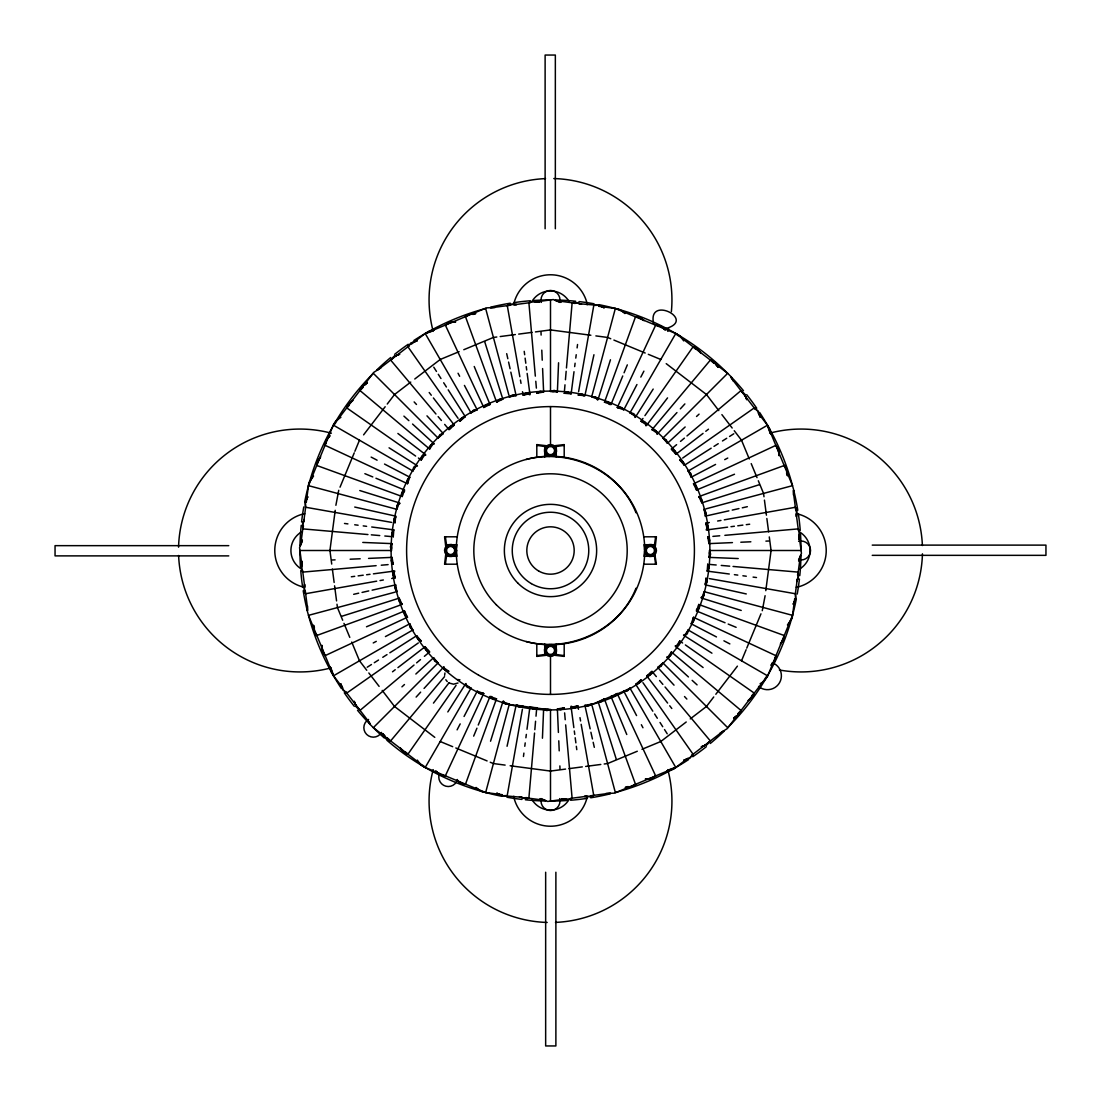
<?xml version="1.0" encoding="UTF-8"?>
<svg xmlns="http://www.w3.org/2000/svg" width="1101" height="1101" viewBox="0 0 1101 1101"><rect width="100%" height="100%" fill="white"/><g stroke="black" fill="none" stroke-linecap="round" stroke-linejoin="round"><path stroke-width="1.5" d="M360.055 390.635L362.257 385.942L367.335 382.611L365.257 384.91M740.945 710.365L738.743 715.058L733.665 718.389L735.743 716.09M542.435 738.22L543.619 708.989L549.124 709.457M551.876 391.543L557.381 392.011L558.565 362.78M416.673 635.704L417.761 639.089L421.132 640.961L416.673 635.704L389.823 652.81M425.124 646.7L426.197 650.085L429.583 651.971L425.124 646.7L397.943 667.619M415.848 674.032L433.56 657.71L434.647 661.095L438.019 662.981L373.335 727.665L369.743 724.114L367.817 720.013M685.152 426.968L667.44 443.29L666.353 439.905L662.981 438.019L727.665 373.335L731.257 376.886L733.183 380.987M675.876 454.3L674.803 450.915L671.417 449.029L675.876 454.3L703.057 433.381M684.327 465.296L683.239 461.911L679.867 460.039L684.327 465.296L711.177 448.19M391.543 549.124L392.011 543.619L362.78 542.435M393.814 529.87L392.19 533.035L393.25 536.751L393.814 529.87L371.711 526.994M395.631 516.121L395.053 523.003L393.993 519.273L395.631 516.121L354.728 507.052M705.369 584.879L705.947 577.997L707.007 581.727L705.369 584.879L746.272 593.948M707.186 571.13L707.75 564.249L708.81 567.965L707.186 571.13L729.289 574.006M738.22 558.565L708.989 557.381L709.457 551.876M534.549 733.06L528.865 798.266L523.801 798.376L519.548 796.794M534.838 729.688L535.568 721.251M536.008 716.187L536.6 709.443M564.4 391.557L564.992 384.813M565.432 379.749L566.162 371.312M566.451 367.94L572.135 302.734L577.199 302.624L581.452 304.206M313.386 625.85L313.868 631.245L316.634 635.538L400.516 604.986M787.614 475.15L787.132 469.755L784.366 465.462L700.484 496.014M523.457 756.497L523.897 753.084M524.778 746.285L525.218 742.886M525.893 737.794L526.333 734.395M526.994 729.289L529.87 707.186L536.751 707.75L533.035 708.81L529.87 707.186M571.13 393.814L567.965 392.19L564.249 393.25L571.13 393.814L574.006 371.711M574.667 366.605L575.107 363.206M575.782 358.114L576.222 354.715M577.103 347.916L577.543 344.503M300.601 545.518L303.229 525.562M303.67 522.232L305.638 507.272L305.197 502.111L307.853 496.675L305.417 502.166L305.445 507.217L391.667 522.397M306.298 502.276L308.831 482.857L313.551 476.1M335.213 510.327L329.928 550.5L331.718 564.07M335.888 505.29L338.736 490.289M444.639 675.298L444.942 673M765.112 595.71L762.264 610.711M765.787 590.673L771.072 550.5L769.282 536.93M794.702 598.724L792.169 618.143L787.449 624.9M797.33 578.768L795.362 593.728L795.803 598.889L793.147 604.325L795.583 598.834L795.555 593.783L709.333 578.603M797.771 575.438L800.399 555.482M445.382 564.194L446.497 556.28M654.503 544.72L655.618 536.806M307.537 605.963L307.151 610.477L308.486 615.349A250.546 250.546 0 0 0 341.434 688.593M793.463 495.037L793.849 490.523L792.514 485.651A250.546 250.546 0 0 0 759.566 412.407M359.779 490.537L399.181 502.84L396.855 509.336L308.486 485.651L333.686 424.16L336.011 420.843L340.883 417.307M412.792 470.994L413.467 469.329M688.208 630.006L687.533 631.671M741.221 610.463L701.819 598.16L704.145 591.664L792.514 615.349L767.314 676.84L763.241 681.822L760.117 683.693M445.864 553.39L444.584 564.194L456.654 564.194M655.136 547.61L656.416 536.806L644.346 536.806M391.474 547.293L391.488 550.5M709.526 553.707L709.512 550.5M522.397 709.333L507.217 795.555L502.111 795.803L496.675 793.147L502.166 795.583L522.232 797.33M578.603 391.667L593.783 305.445L598.889 305.197L604.325 307.853L598.834 305.417L578.768 303.67M330.121 435.748L326.089 440.262L325.001 445.272L407.466 483.697L408.072 480.545M770.879 665.252L774.911 660.738L775.999 655.728L693.534 617.303L692.928 620.455M454.3 425.124L449.029 429.583L450.915 426.197L454.3 425.124L433.381 397.943M465.296 416.673L460.039 421.132L461.911 417.761L465.296 416.673L448.19 389.823M635.704 684.327L640.961 679.867L639.089 683.239L635.704 684.327L652.81 711.177M646.7 675.876L651.971 671.417L650.085 674.803L646.7 675.876L667.619 703.057M507.052 746.272L516.121 705.369L523.003 705.947L519.273 707.007L516.121 705.369M584.879 395.631L581.727 393.993L577.997 395.053L584.879 395.631L593.948 354.728M303.477 525.865L302.789 528.879L367.94 534.549M797.523 575.135L798.211 572.121L733.06 566.451M301.674 542.972L302.362 539.958L299.555 547.706L302.142 567.125M799.326 558.028L798.638 561.042L801.445 553.294L798.858 533.875M402.36 494.748L402.209 496.565L404.494 490.028L375.964 478.247M698.64 606.252L698.791 604.435L696.506 610.972L725.036 622.753M407.934 346.787L411.265 342.824L417.018 340.925M460.025 421.215L462.131 418.71M640.975 679.785L638.869 682.29M693.066 754.213L689.735 758.176L683.982 760.075M490.537 741.221L502.84 701.819L509.336 704.145L485.651 792.514L480.765 791.234L476.1 787.449M624.9 313.551L620.235 309.766L615.349 308.486L591.664 396.855L598.16 399.181L610.463 359.779M399.181 598.16L399.346 601.71L402.126 604.408L399.181 598.16L341.654 616.312M366.495 626.772L404.494 610.972L404.659 614.523L407.439 617.221L325.112 655.645L322.483 651.31L321.919 645.31L322.565 651.297L325.112 655.645M385.419 636.571L409.806 623.799L409.971 627.336L412.751 630.033L333.52 675.78L330.974 671.417L330.176 666.958M715.581 464.429L691.194 477.201L691.029 473.664L688.249 470.967L767.48 425.22L770.026 429.583L770.824 434.042M734.505 474.228L696.506 490.028L696.341 486.477L693.561 483.779L775.888 445.355L778.517 449.69L779.081 455.69L778.435 449.703L775.833 445.368M701.819 502.84L701.654 499.29L698.874 496.592L701.819 502.84L759.346 484.688M409.806 477.201L407.466 483.697L407.411 479.83L409.806 477.201L384.524 464.058M691.194 623.799L693.534 617.303L693.589 621.17L691.194 623.799L716.476 636.942M495.932 700.429L465.475 784.229L460.548 783.017L456.86 780.389L462.668 783.884L465.517 784.173M605.068 400.571L635.525 316.771L640.452 317.983L644.14 320.611L638.332 317.116L635.483 316.827M390.635 360.055L394.117 356.352L399.773 354.274M449.043 429.638L451.245 427.284M651.957 671.362L649.755 673.716M710.365 740.945L706.883 744.648L701.227 746.726M473.678 736.129L476.939 728.201M478.247 725.036L490.028 696.506L496.51 698.832L492.642 698.901L490.028 696.506M610.972 404.494L608.358 402.099L604.49 402.168L610.972 404.494L622.753 375.964M624.061 372.799L627.322 364.871M340.03 487.179L354.247 452.855M354.894 451.286L359.476 440.221M635.993 588.251C619.478 630.35 569.258 652.989 526.113 641.525M741.523 660.779L746.106 649.714M746.753 648.145L760.97 613.821M394.433 571.983L394.819 571.075M706.181 529.925L706.567 529.017M304.248 519.562L302.706 523.815L302.734 528.865L302.624 523.801L304.206 519.548M796.752 581.438L798.294 577.185L798.266 572.135L798.376 577.199L796.794 581.452M430.147 447.226L429.638 449.043L359.917 390.483L362.422 386.107L367.28 382.556M670.853 653.774L671.362 651.957L741.083 710.517L738.578 714.893L733.72 718.444M395.259 518.323L395.878 517.112M705.122 583.888L705.741 582.677M434.042 330.176L429.583 330.974L425.22 333.52L470.967 412.751L473.664 409.971L477.201 409.806L464.429 385.419M445.368 325.167L449.703 322.565L455.69 321.946L449.69 322.483L445.355 325.112L483.779 407.439L486.477 404.659L490.028 404.494L474.228 366.495M655.645 775.888L651.297 778.435L645.31 779.054L651.31 778.517L655.632 775.833L617.221 693.561L614.523 696.341L610.972 696.506L626.772 734.505M666.958 770.824L673.551 769.227L675.78 767.48L630.033 688.249L627.336 691.029L623.799 691.194L636.571 715.581M457.094 729.853L460.19 723.908M464.058 716.476L477.201 691.194L483.697 693.534L445.272 775.999L440.262 774.911L435.748 770.879M665.252 330.121L660.738 326.089L655.728 325.001L617.303 407.466L623.799 409.806L636.942 384.524M640.81 377.092L643.906 371.147M421.834 458.305L421.215 460.025L418.408 458.016M679.166 642.695L679.785 640.975L682.592 642.984M417.307 760.117L420.843 764.989L425.22 767.48L470.967 688.249L465.296 684.327L447.818 711.934M653.182 389.066L635.704 416.673L630.033 412.751L675.78 333.52L680.157 336.011L683.693 340.883M465.517 316.827L469.755 313.868L475.811 313.524L472.866 314.473M496.565 402.209L497.913 400.888M604.435 698.791L603.087 700.112M635.483 784.173L631.245 787.132L625.189 787.476L628.134 786.527M392.011 557.381L391.24 560.849L393.236 564.166L392.011 557.381L368.56 558.4M373.418 573.841L393.814 571.13L393.057 574.598L395.039 577.915L391.708 578.507M395.631 584.879L394.874 588.347L396.855 591.664L395.631 584.879L372.124 590.164M705.369 516.121L706.126 512.653L704.145 509.336L705.369 516.121L728.876 510.836M727.582 527.159L707.186 529.87L707.943 526.402L705.961 523.085L709.292 522.493M708.989 543.619L709.76 540.151L707.764 536.834L708.989 543.619L732.44 542.6M380.987 367.817L373.776 372.358L333.52 425.22L412.751 470.967L416.673 465.296L389.066 447.818M425.124 454.3L421.188 459.957L422.137 456.213L425.124 454.3L397.888 433.45M433.56 443.29L429.638 448.96L430.574 445.203L433.56 443.29L412.558 424.05M667.44 657.71L671.362 652.04L670.426 655.797L667.44 657.71L688.442 676.95M675.876 646.7L679.812 641.043L678.863 644.787L675.876 646.7L703.112 667.55M711.934 653.182L684.327 635.704L688.249 630.033L767.48 675.78L727.224 728.642L720.013 733.183M456.075 685.359L407.879 754.254L403.434 751.804L400.558 748.322M642.984 418.408L641.043 421.188L646.7 425.124L667.55 397.888M644.925 415.641L693.121 346.746L697.566 349.196L700.442 352.678M483.779 407.494L485.169 406.324M617.221 693.506L615.831 694.676M363.591 434.854L385.171 406.737M387.249 404.039L394.53 394.53L410.756 382.088M547.059 447.364L546.385 448.245A4.748 4.748 0 0 0 549.275 455.208M433.45 703.112L449.084 682.689M553.941 653.636L554.615 652.755A4.748 4.748 0 0 0 551.725 645.792M713.751 696.961L706.47 706.47L690.244 718.912M715.829 694.263L737.409 666.146M470.994 412.792L472.412 411.691M630.006 688.208L628.588 689.309M403.737 492.119L404.604 491.074M696.396 609.926L697.263 608.881M444.543 676.633L390.483 741.083L385.942 738.743L382.611 733.665L384.91 735.743M361.1 389.479L363.179 387.194M516.121 395.631L509.336 396.855L512.653 394.874L516.121 395.631L510.836 372.124M584.879 705.369L591.664 704.145L588.347 706.126L584.879 705.369L590.164 728.876M737.821 713.806L739.9 711.521M416.123 697.084L420.651 692.144M424.05 688.442L443.29 667.44L448.96 671.362L445.203 670.426L443.29 667.44M716.09 365.257L718.389 367.335L715.058 362.257L710.517 359.917L652.04 429.638L657.71 433.56L676.95 412.558M680.349 408.856L684.877 403.916M348.879 405.65L346.787 407.934L415.641 456.075M752.121 695.35L754.213 693.066L685.359 644.925M333.52 425.22L335.626 422.963M765.374 678.037L767.48 675.78M528.879 302.789L533.751 301.027L539.696 302.197L533.751 301.261L528.879 302.596L535.334 376.129M536.779 393.305L537.742 392.713M564.221 707.695L563.258 708.287M572.121 798.211L567.249 799.973L561.304 798.803L567.249 799.739L572.121 798.404L565.666 724.871M401.934 686.859L404.466 684.519M696.534 416.481L699.066 414.141M392.011 543.619L390.373 546.784L391.433 550.5L299.954 550.5A250.546 250.546 0 0 0 300.504 567.235M708.989 557.381L710.627 554.216L709.567 550.5L801.046 550.5A250.546 250.546 0 0 0 800.496 533.765M426.968 415.848L443.29 433.56L438.019 438.019L373.335 373.335A250.546 250.546 0 0 0 304.688 501.96M674.032 685.152L657.71 667.44L662.981 662.981L727.665 727.665A250.546 250.546 0 0 0 796.312 599.04M414.017 665.045L359.999 710.406L356.352 706.883L354.274 701.227M416.605 662.871L420.499 659.595M424.394 656.334L428.289 653.058M672.711 447.942L676.606 444.666M680.501 441.405L684.395 438.129M686.983 435.955L741.001 390.594L744.648 394.117L746.726 399.773M329.557 436.12L326.281 440.386L325.167 445.368M399.374 503.886L400.117 503.281M700.883 597.719L701.626 597.114M771.443 664.88L774.719 660.614L775.833 655.632M507.272 305.638L512.144 304.165L516.658 304.592L509.859 304.468L507.272 305.569L519.837 376.693M523.058 395.108L526.154 394.172M577.942 705.892L574.846 706.828M593.728 795.362L591.141 796.587L584.342 796.408L591.141 796.532L593.728 795.431L581.163 724.307M377.326 370.266L409.255 345.769M411.444 344.09L425.22 333.52L486.518 307.853L495.037 307.537M414.774 379.005L440.221 359.476L459.103 351.659M392.506 671.803L395.231 669.711M705.769 431.289L708.493 429.197M686.226 721.995L660.779 741.523L641.979 749.299M605.963 793.463L614.482 793.147L675.78 767.48L687.753 758.3M691.745 755.231L723.674 730.734M352.705 400.571L349.196 403.434L346.746 407.879L347.792 405.264L352.678 400.558M509.35 396.91L510.988 396.209M591.65 704.09L590.012 704.791M748.295 700.429L751.804 697.566L754.254 693.121L753.208 695.736L748.322 700.442M440.317 435.79L438.06 438.06L439.905 434.647L443.29 433.56M660.683 665.21L662.94 662.94L661.095 666.353L657.71 667.44M418.325 642.943L346.609 693.176L342.824 689.735L340.925 683.982M682.675 458.057L754.391 407.824L758.176 411.265L760.075 417.018M367.211 667.22L371.45 664.522M374.285 662.719L378.524 660.022M382.763 657.311L387.001 654.613M713.998 446.387L718.237 443.689M722.476 440.978L726.715 438.281M729.55 436.478L733.789 433.78M373.239 642.956L376.281 641.36M724.719 459.64L727.761 458.044M404.494 490.028L402.099 492.642L402.168 496.51M399.181 502.84L396.787 505.469L396.842 508.662M701.819 598.16L704.213 595.531L704.158 592.338M696.506 610.972L698.901 608.358L698.832 604.49M470.967 412.751L477.201 409.806M483.779 407.439L490.028 404.494M502.84 399.181L496.592 402.126L499.29 399.346L502.84 399.181L484.688 341.654M598.16 701.819L604.408 698.874L601.71 701.654L598.16 701.819L616.312 759.346M610.972 696.506L617.221 693.561M623.799 691.194L630.033 688.249M416.577 466.356L417.472 465.971M683.528 635.029L684.423 634.644M564.221 393.305L566.01 392.974M536.779 707.695L534.99 708.026M463.782 349.719L493.413 337.443L496.799 337.002M457.988 683.005L453.543 684.203L449.084 683.005M591.76 704.475L597.912 701.915M602.109 700.181L611.743 696.19M615.418 694.676L624.281 691.001M637.3 751.24L607.587 763.557L604.201 763.998M424.958 455.332L425.867 454.974M675.133 646.026L676.042 645.668M550.5 391.488L553.707 391.474M550.5 709.512L547.293 709.526M433.299 444.267L434.262 443.951M666.738 657.049L667.701 656.733M425.22 333.52L431.124 331.704M669.876 769.296L675.78 767.48M395.204 592.104L308.486 615.349L333.52 675.78L342.7 687.753M705.796 508.896L792.514 485.651L767.48 425.22L758.3 413.247M655.632 325.167L660.614 326.281L664.88 329.557M620.455 408.072L617.221 407.494L621.17 407.411L623.799 409.806M480.545 692.928L483.779 693.506L479.83 693.589L477.201 691.194M445.368 775.833L440.386 774.719L436.12 771.443M499.262 400.324L500.749 399.98M600.251 701.02L601.738 700.676M353.669 594.306L358.706 593.178M362.064 592.421L368.766 590.907M732.234 510.093L738.936 508.579M742.294 507.822L747.331 506.694M416.673 465.296L413.687 467.209L412.751 470.967M684.327 635.704L687.313 633.791L688.249 630.033M524.434 394.805L529.87 393.814L527.159 373.418M543.619 392.011L536.834 393.236L540.151 391.24L543.619 392.011L542.6 368.56M557.381 708.989L564.166 707.764L560.849 709.76L557.381 708.989L558.4 732.44M573.841 727.582L571.13 707.186L576.566 706.195M376.693 581.163L305.569 593.728L304.165 588.856L304.592 584.342L304.468 591.141L305.638 593.728M380.038 580.571L383.368 579.979M717.632 521.021L720.962 520.429M724.307 519.837L795.431 507.272L796.835 512.144L796.408 516.658L796.532 509.859L795.362 507.272M553.39 445.864L564.194 444.584L564.194 456.654M547.61 655.136L536.806 656.416L536.806 644.346M416.99 340.87L411.375 343.017L407.824 346.609L458.057 418.325M399.113 354.357L394.144 356.407L390.594 359.999L435.955 414.017M701.887 746.643L706.856 744.593L710.406 741.001L665.045 686.983M684.01 760.13L689.625 757.983L693.176 754.391L642.943 682.675M604.435 402.209L606.252 402.36M496.565 698.791L494.748 698.64M556.28 446.497L564.194 445.382M536.806 655.618L544.72 654.503M538.43 392.369L539.875 392.176M351.329 576.786L354.728 576.332M358.128 575.878L363.22 575.204M366.619 574.75L370.019 574.295M730.981 526.705L734.381 526.25M737.78 525.796L742.872 525.122M746.272 524.668L749.671 524.214M561.125 708.824L562.57 708.631M490.647 307.826L510.589 305.197M530.544 302.582L513.919 304.771L514.098 302.72A37.682 37.682 0 0 1 586.902 302.72L587.163 304.771M533.875 302.142L553.294 299.555L561.042 302.362L558.028 301.674M500.198 336.548L515.351 334.553M518.695 334.112L532.086 332.351M535.43 331.91L550.5 329.928L590.852 335.241M526.113 459.475C569.258 448.011 619.478 470.65 635.993 512.749M304.771 513.837L302.72 514.098A37.682 37.682 0 0 0 302.72 586.902L304.771 587.163L302.582 570.456M796.229 587.163L798.28 586.902A37.682 37.682 0 0 0 798.28 514.098L796.229 513.837L798.418 530.544M565.57 769.09L550.5 771.072L510.148 765.759M568.914 768.649L582.305 766.888M585.649 766.447L600.802 764.452M567.125 798.858L547.706 801.445L539.958 798.638L542.972 799.326M570.456 798.418L587.081 796.229L586.902 798.28A37.682 37.682 0 0 1 514.098 798.28L513.837 796.229M590.411 795.803L610.353 793.174M663.999 329.006C699.314 320.79 646.163 293.719 653.801 324.258M592.338 396.842L595.531 396.787L598.16 399.181M508.662 704.158L505.469 704.213L502.84 701.819M376.129 565.666L302.596 572.121L301.027 567.249L302.197 561.304L301.261 567.249L302.789 572.121M381.263 565.212L388.103 564.62M712.898 536.38L719.737 535.788M724.871 535.334L798.404 528.879L799.973 533.751L798.803 539.696L799.739 533.751L798.211 528.879M578.603 394.736L579.773 394.64M521.227 706.36L522.397 706.264M630.033 412.751L633.791 413.687L635.704 416.673M459.957 679.812L457.465 679.537M470.967 688.249L467.209 687.313L465.296 684.327M331.731 560.01L335.089 559.872M350.146 559.212L360.192 558.771M740.808 542.229L750.854 541.788M765.911 541.128L769.269 540.99M536.806 456.654L536.806 444.584L547.61 445.864M456.654 536.806L444.584 536.806L445.864 547.61M445.864 544.72L457.011 544.72L456.254 550.5L457.011 556.28L445.864 556.28M655.136 544.72L643.989 544.72L644.746 550.5L643.989 556.28L655.136 556.28L656.416 564.194L644.346 564.194M872.24 545.119L1045.95 545.119L1045.95 555.344L872.24 555.344M228.76 545.656L55.05 545.656L55.05 555.881L228.76 555.881M553.39 655.136L564.194 656.416L564.194 644.346M710.365 360.055L714.893 362.422L718.444 367.28M390.635 740.945L386.107 738.578L382.556 733.72M371.312 534.838L379.749 535.568M384.813 536.008L391.557 536.6M709.443 564.4L716.187 564.992M721.251 565.432L729.688 566.162M475.15 313.386L469.81 314.088L465.462 316.634L496.014 400.516M625.85 787.614L631.19 786.912L635.538 784.366L604.986 700.484M344.503 523.457L347.916 523.897M354.715 524.778L358.114 525.218M363.206 525.893L366.605 526.333M734.395 574.667L737.794 575.107M742.886 575.782L746.285 576.222M753.084 577.103L756.497 577.543M555.482 300.601L575.438 303.229M598.724 306.298L615.349 308.486L675.78 333.52L727.665 373.335A250.546 250.546 0 0 0 599.04 304.688M595.875 335.901L607.587 337.443L610.752 338.75M509.24 704.475L550.5 709.897M505.125 765.099L493.413 763.557L490.248 762.25M502.276 794.702L485.651 792.514L425.22 767.48L373.335 727.665A250.546 250.546 0 0 0 384.304 737.987M525.562 797.771L545.518 800.399M536.806 445.382L544.72 446.497M556.28 654.503L564.194 655.618M630.006 412.792L631.671 413.467M470.994 688.208L469.329 687.533M575.135 303.477L572.121 302.789L574.928 302.335L581.438 304.248M525.865 797.523L528.879 798.211L526.072 798.665L519.562 796.752M754.213 407.934L757.983 411.375L760.13 416.99M679.785 460.025L682.29 462.131M421.215 640.975L418.71 638.869M346.787 693.066L343.017 689.625L340.87 684.01M400.571 495.932L316.771 465.475L317.983 460.548L320.611 456.86L317.116 462.668L316.827 465.517M700.429 605.068L784.229 635.525L783.017 640.452L780.389 644.14L783.884 638.332L784.173 635.483M740.945 390.635L744.593 394.144L746.643 399.113M671.362 449.043L673.716 451.245M429.638 651.957L427.284 649.755M360.055 710.365L356.407 706.856L354.357 701.887M364.871 473.678L372.799 476.939M728.201 624.061L736.129 627.322M613.904 340.071L645.186 353.022M648.31 354.316L660.779 359.476M440.221 741.523L452.69 746.684M455.814 747.978L487.096 760.929M529.017 394.433L529.925 394.819M571.075 706.181L571.983 706.567M653.774 430.147L651.957 429.638L655.797 430.574L657.71 433.56M582.677 395.259L583.888 395.878M517.112 705.122L518.323 705.741M371.147 457.094L377.092 460.19M723.908 640.81L729.853 643.906M642.695 421.834L640.975 421.215L644.787 422.137L646.7 425.124M784.173 465.517L786.912 469.81L787.476 475.811L786.527 472.866M698.791 496.565L700.112 497.913M402.209 604.435L400.888 603.087M316.827 635.483L314.088 631.19L313.524 625.189L314.473 628.134M529.87 393.814L526.402 393.057L523.085 395.039L522.493 391.708M571.13 707.186L574.598 707.943L577.915 705.961L578.507 709.292M693.506 483.779L694.676 485.169M407.494 617.221L406.324 615.831M666.215 363.647L706.47 394.53L718.802 410.604M653.636 547.059L652.755 546.385A4.748 4.748 0 0 0 645.792 549.275M447.364 553.941L448.245 554.615A4.748 4.748 0 0 0 455.208 551.725M434.785 737.353L394.53 706.47L382.198 690.396M688.208 470.994L689.309 472.412M412.792 630.006L411.691 628.588M608.881 403.737L609.926 404.604M491.074 696.396L492.119 697.263M711.521 361.1L713.806 363.179M387.194 737.821L389.479 739.9M403.916 416.123L408.856 420.651M692.144 680.349L697.084 684.877M695.35 348.879L693.066 346.787L695.736 347.792L700.429 352.705M405.65 752.121L407.934 754.213L405.264 753.208L400.571 748.295M675.78 333.52L678.037 335.626M422.963 765.374L425.22 767.48M707.695 536.779L708.287 537.742M393.305 564.221L392.713 563.258M414.141 401.934L416.481 404.466M684.519 696.534L686.859 699.066M557.381 392.011L554.216 390.373L550.5 391.433L550.5 299.954A250.546 250.546 0 0 0 533.765 300.504M543.619 708.989L546.784 710.627L550.5 709.567L550.5 801.046A250.546 250.546 0 0 0 567.235 800.496M667.44 443.29L662.981 438.019L665.21 440.317M433.56 657.71L438.019 662.981L435.79 660.683M438.129 416.605L441.405 420.499M444.666 424.394L447.942 428.289M653.058 672.711L656.334 676.606M659.595 680.501L662.871 684.395M597.114 399.374L597.719 400.117M503.281 700.883L503.886 701.626M705.892 523.058L706.828 526.154M395.108 577.942L394.172 574.846M429.197 392.506L431.289 395.231M669.711 705.769L671.803 708.493M730.734 377.326L755.231 409.255M721.884 414.623L732.165 428.014M734.229 430.711L741.523 440.221L749.272 458.938M445.822 679.744L447.24 681.588M366.771 670.289L359.476 660.779L351.728 642.062M368.835 672.986L379.116 686.377M345.769 691.745L370.266 723.674M704.09 509.35L704.791 510.988M396.91 591.65L396.209 590.012M433.78 367.211L436.478 371.45M438.281 374.285L440.978 378.524M443.689 382.763L446.387 387.001M654.613 713.998L657.311 718.237M660.022 722.476L662.719 726.715M664.522 729.55L667.22 733.789M458.044 373.239L459.64 376.281M641.36 724.719L642.956 727.761M688.249 470.967L691.194 477.201M693.561 483.779L696.506 490.028M404.494 610.972L407.439 617.221M409.806 623.799L412.751 630.033M634.644 416.577L635.029 417.472M465.971 683.528L466.356 684.423M707.695 564.221L708.026 566.01M393.305 536.779L392.974 534.99M751.212 463.617L757.02 477.641M758.314 480.765L763.557 493.413L763.998 496.757M342.686 620.235L337.443 607.587L337.002 604.243M343.98 623.359L349.788 637.383M645.668 424.958L646.026 425.867M656.733 433.299L657.049 434.262M443.951 666.738L444.267 667.701M767.48 425.22L769.296 431.124M331.704 669.876L333.52 675.78M508.896 395.204L485.651 308.486A250.546 250.546 0 0 0 413.825 340.512M592.104 705.796L615.349 792.514A250.546 250.546 0 0 0 688.593 759.566M700.676 499.262L701.02 500.749M399.98 600.251L400.324 601.738M506.694 353.669L507.822 358.706M508.579 362.064L510.093 368.766M590.907 732.234L592.421 738.936M593.178 742.294L594.306 747.331M706.195 524.434L707.186 529.87M393.814 571.13L394.805 576.566M520.429 380.038L521.021 383.368M579.979 717.632L580.571 720.962M654.503 556.28L655.618 564.194M445.382 536.806L446.497 544.72M708.631 538.43L708.824 539.875M524.214 351.329L524.668 354.728M525.122 358.128L525.796 363.22M526.25 366.619L526.705 370.019M574.295 730.981L574.75 734.381M575.204 737.78L575.878 742.872M576.332 746.272L576.786 749.671M392.176 561.125L392.369 562.57M793.174 490.647L795.803 510.589M764.438 500.102L766.42 515.172M766.86 518.516L768.622 531.907M332.378 569.093L334.14 582.484M334.58 585.828L336.562 600.898M305.197 590.411L307.826 610.353M535.788 381.263L536.38 388.103M564.62 712.898L565.212 719.737M706.264 578.603L706.36 579.773M394.64 521.227L394.736 522.397M540.99 331.731L541.128 335.089M541.788 350.146L542.229 360.192M558.771 740.808L559.212 750.854M559.872 765.911L560.01 769.269M655.136 553.39L655.136 556.28M556.28 445.864L556.28 457.011M556.28 643.989L556.28 655.136M555.881 872.24L555.881 1045.95L545.656 1045.95L545.656 872.24M555.344 228.76L555.344 55.05L545.119 55.05L545.119 228.76M550.5 406.599L550.5 445.988M550.5 655.012L550.5 694.401M544.72 445.864L544.72 457.011M544.72 643.989L544.72 655.136M801.005 555.496A250.546 250.546 0 0 1 799.78 575.644M799.422 579.002A250.546 250.546 0 0 1 797.234 594.058M724.1 731.16A250.546 250.546 0 0 1 710.296 743.478M706.36 746.671A250.546 250.546 0 0 1 692.777 756.731M610.505 793.766A250.546 250.546 0 0 1 590.728 797.798M587.397 798.321A250.546 250.546 0 0 1 570.593 800.248M545.504 801.005A250.546 250.546 0 0 1 525.356 799.78M521.998 799.422A250.546 250.546 0 0 1 506.942 797.234M501.96 796.312A250.546 250.546 0 0 1 386.836 740.216M369.84 724.1A250.546 250.546 0 0 1 357.522 710.296M354.329 706.36A250.546 250.546 0 0 1 344.269 692.777M307.234 610.505A250.546 250.546 0 0 1 303.202 590.728M302.679 587.397A250.546 250.546 0 0 1 300.752 570.593M299.995 545.504A250.546 250.546 0 0 1 301.22 525.356M301.578 521.998A250.546 250.546 0 0 1 303.766 506.942M376.9 369.84A250.546 250.546 0 0 1 390.704 357.522M394.64 354.329A250.546 250.546 0 0 1 408.223 344.269M490.495 307.234A250.546 250.546 0 0 1 510.272 303.202M513.603 302.679A250.546 250.546 0 0 1 530.407 300.752M555.496 299.995A250.546 250.546 0 0 1 575.644 301.22M579.002 301.578A250.546 250.546 0 0 1 594.058 303.766M731.16 376.9A250.546 250.546 0 0 1 743.478 390.704M746.671 394.64A250.546 250.546 0 0 1 756.731 408.223M793.766 490.495A250.546 250.546 0 0 1 797.798 510.272M798.321 513.603A250.546 250.546 0 0 1 800.248 530.407M553.858 447.254A4.748 4.748 0 0 1 554.615 452.993L553.858 453.97A4.748 4.748 0 0 1 551.725 455.208M653.746 553.858A4.748 4.748 0 0 1 648.007 554.615L647.03 553.858A4.748 4.748 0 0 1 645.792 551.725M447.254 547.142A4.748 4.748 0 0 1 452.993 546.385L453.97 547.142A4.748 4.748 0 0 1 455.208 549.275M547.142 653.746A4.748 4.748 0 0 1 546.385 648.007L547.142 647.03A4.748 4.748 0 0 1 549.275 645.792M922.445 553.817A121.44 121.44 0 0 1 779.384 669.986M769.627 433.202A121.44 121.44 0 0 1 922.39 545.518M553.817 178.555A121.44 121.44 0 0 1 671.376 311.624M668.61 328.167A121.44 121.44 0 0 1 667.798 331.373M433.202 331.373A121.44 121.44 0 0 1 545.518 178.61M667.798 769.627A121.44 121.44 0 0 1 555.482 922.39M547.183 922.445A121.44 121.44 0 0 1 433.202 769.627M331.373 667.798A121.44 121.44 0 0 1 178.61 555.482M178.555 547.183A121.44 121.44 0 0 1 331.373 433.202M772.241 662.706A13.914 13.914 0 0 1 779.536 682.73A13.914 13.914 0 0 1 758.548 686.432M541.334 302.403A9.496 9.496 0 0 1 550.5 290.458A9.496 9.496 0 0 1 559.666 302.403M798.597 541.334A9.496 9.496 0 0 1 810.542 550.5A9.496 9.496 0 0 1 798.597 559.666M381.552 732.413A9.496 9.496 0 0 1 366.619 734.381A9.496 9.496 0 0 1 368.587 719.448M457.452 779.494A9.496 9.496 0 0 1 445.822 786.21A9.496 9.496 0 0 1 439.106 774.581M559.666 798.597A9.496 9.496 0 0 1 550.5 810.542A9.496 9.496 0 0 1 541.334 798.597M301.688 569.189A21.593 21.593 0 0 1 301.688 531.811M531.811 301.688A21.593 21.593 0 0 1 569.189 301.688M799.312 531.811A21.593 21.593 0 0 1 799.312 569.189M569.189 799.312A21.593 21.593 0 0 1 531.811 799.312M456.654 550.5L456.447 552.055A6.028 6.028 0 0 1 447.598 555.73L446.345 554.766A6.028 6.028 0 0 1 453.626 545.27L455.842 547.486L456.654 550.5M644.553 548.945L644.553 552.055L647.374 555.73A6.028 6.028 0 0 0 654.655 546.234L653.402 545.27A6.028 6.028 0 0 0 644.553 548.945M546.234 446.345L545.27 447.598A6.028 6.028 0 0 0 548.945 456.447L553.514 455.842L555.73 453.626A6.028 6.028 0 0 0 546.234 446.345M546.798 446.91L545.972 447.997A5.23 5.23 0 0 0 554.202 454.314L555.028 453.227A5.23 5.23 0 0 0 546.798 446.91M547.582 447.708L546.936 448.561A4.115 4.115 0 0 0 553.418 453.529L554.064 452.676A4.115 4.115 0 0 0 547.582 447.708M546.234 646.122L545.27 647.374A6.028 6.028 0 0 0 554.766 654.655L555.73 653.402A6.028 6.028 0 0 0 552.055 644.553L548.945 644.553L546.234 646.122M546.798 646.686L545.972 647.773A5.23 5.23 0 0 0 554.202 654.09L555.028 653.003A5.23 5.23 0 0 0 546.798 646.686M547.582 647.471L546.936 648.324A4.115 4.115 0 0 0 553.418 653.292L554.064 652.439A4.115 4.115 0 0 0 547.582 647.471M654.09 546.798L653.003 545.972A5.23 5.23 0 0 0 646.686 554.202L647.773 555.028A5.23 5.23 0 0 0 654.09 546.798M653.292 547.582L652.439 546.936A4.115 4.115 0 0 0 647.471 553.418L648.324 554.064A4.115 4.115 0 0 0 653.292 547.582M454.314 546.798L453.227 545.972A5.23 5.23 0 0 0 446.91 554.202L447.997 555.028A5.23 5.23 0 0 0 454.314 546.798M453.529 547.582L452.676 546.936A4.115 4.115 0 0 0 447.708 553.418L448.561 554.064A4.115 4.115 0 0 0 453.529 547.582M443.799 668.926A159.397 159.397 0 0 0 706.402 583.681A159.397 159.397 0 0 0 501.285 398.892A159.397 159.397 0 0 0 443.799 668.926M499.193 629.552A94.246 94.246 0 0 0 644.622 555.399A94.246 94.246 0 0 0 507.685 466.535A94.246 94.246 0 0 0 499.193 629.552M478.55 675.119A143.901 143.901 0 0 0 694.401 550.5A143.901 143.901 0 0 0 478.55 425.881A143.901 143.901 0 0 0 478.55 675.119M496.276 604.724A76.698 76.698 0 0 0 624.584 570.346A76.698 76.698 0 0 0 530.654 476.416A76.698 76.698 0 0 0 496.276 604.724M517.869 583.131A46.159 46.159 0 0 0 595.077 562.446A46.159 46.159 0 0 0 538.554 505.923A46.159 46.159 0 0 0 517.869 583.131M538.65 571.006A23.685 23.685 0 0 0 574.185 550.5A23.685 23.685 0 0 0 538.65 529.994A23.685 23.685 0 0 0 538.65 571.006M531.37 583.626A38.26 38.26 0 0 0 588.76 550.5A38.26 38.26 0 0 0 531.37 517.374A38.26 38.26 0 0 0 531.37 583.626"/></g></svg>
